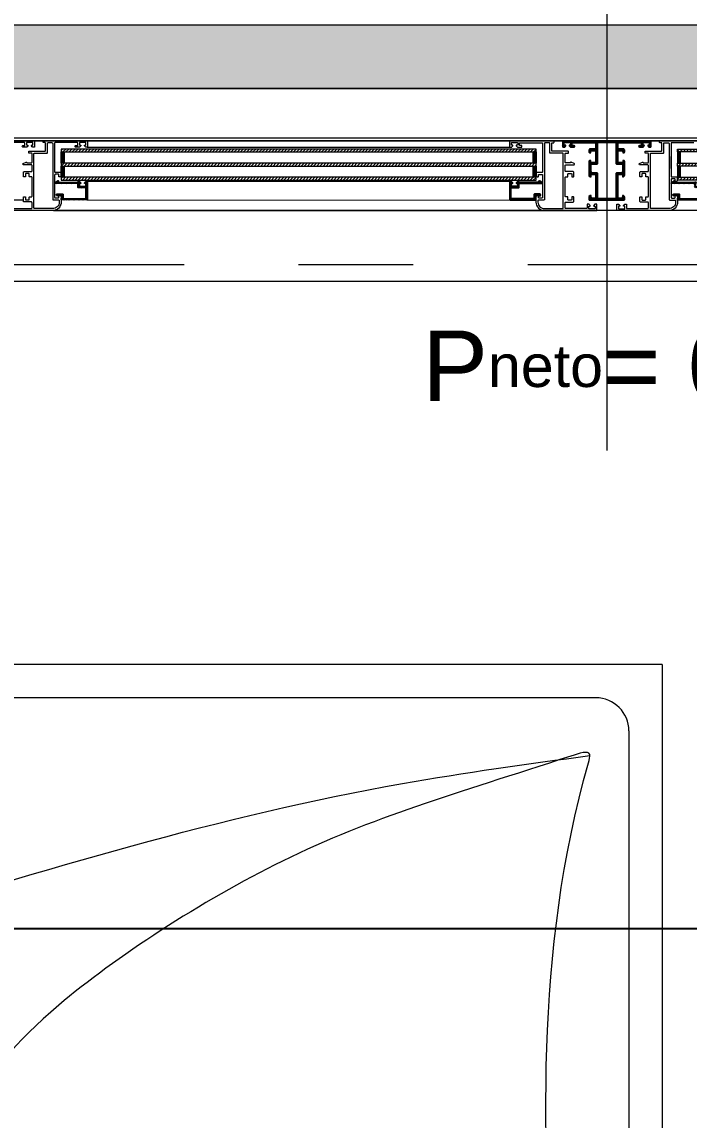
# Model space of a CAD drawing. Header units: centimetres. Extents: x 111832 to 117233, y -55119 to -48329.
# Drawn here: x 115696.4 to 115791, y -52203.6 to -52047.9 of the extents above; entities that cross this region are included whole.
import ezdxf

# ---------------------------------------------------------------- set-up
doc = ezdxf.new("R2010")
doc.units = ezdxf.units.CM
doc.header["$LTSCALE"] = 50
doc.header["$MEASUREMENT"] = 0
doc.linetypes.add('AXES', pattern=[2, 1.25, -0.25, 0.25, -0.25])
doc.layers.get('0').update_dxf_attribs({"color": 8})
for name, color, linetype in [('AXES', 10, 'AXES'), ('BORD', 5, 'Continuous'), ('COTE 50ème', 1, 'Continuous')]:
    doc.layers.add(name, color=color, linetype=linetype)
for name, color, linetype, lineweight in [('CONSOLE ISOL.', 214, 'Continuous', 15), ('ISOLATION', 252, 'Continuous', 0), ('MACONNERIE COUPE', 7, 'Continuous', 30), ('mobilimi', 8, 'Continuous', 9), ('WINDOWS', 21, 'Continuous', 5)]:
    doc.layers.add(name, color=color, linetype=linetype, lineweight=lineweight)
doc.styles.add('GENERATED_STYLE_1', font='arial.ttf')
doc.styles.add('RS_TXT_50', font='arial.ttf', dxfattribs={"height": 12.5})
doc.dimstyles.new('RS_50CM_LINEAIRE', dxfattribs={"dimscale": 5, "dimtxt": 12.5, "dimasz": 1.5, "dimexe": 1, "dimexo": 2.5, "dimgap": 1, "dimtad": 1, "dimdec": 1, "dimrnd": 0.5, "dimdsep": 46, "dimtxsty": 'RS_TXT_50', "dimblk1": 'ARCHTICK', "dimblk2": 'ARCHTICK', "dimsah": 1, "dimcen": 2.5, "dimdle": 1, "dimclrt": 4, "dimadec": 0, "dimazin": 2, "dimtfac": 1, "dimtdec": 1, "dimtix": 1, "dimtmove": 2, "dimatfit": 3, "dimfxl": 1, "dimtolj": 1, "dimtzin": 0, "dimarcsym": 0})
pattern_1 = [(135, (-46708.70849, -43852.52553), (-0.08838834765, -0.08838834765), [])]
pattern_2 = [(135, (-46708.9128, -43852.52553), (-0.2209708691, -0.2209708691), [])]

# ---------------------------------------------------------------- blocks, each defined once
blk = doc.blocks.new('A$C7560ca7f')
at = {"layer": 'AXES', "lineweight": 5, "ltscale": 1.3}
blk.add_line((3195, -1220), (-1985, -1220), dxfattribs=at)
blk = doc.blocks.new('A$C702d115c')
at = {"layer": 'mobilimi'}
for p, q in [((79.77, -197.79), (79.77, 0)), ((75.06, -188.38), (75.06, -30.8)), ((70.35, -193.09), (-70.35, -193.09)), ((79.77, -197.79), (-79.77, -197.79))]:
    blk.add_line(p, q, dxfattribs=at)
blk.add_arc((70.35, -188.38), 4.71, 270, 0, dxfattribs=at)
for points, knots in [([(-69.01, -187.94), (-51.08, -186.03), (-9.57, -181.63), (39.53, -179.68), (67.8, -187.91), (61.62, -169.18), (55.29, -146.25), (25.25, -100.36), (13.63, -98.53), (-3.54, -82.98), (9.94, -75.16), (19.96, -66.56), (27.58, -57.55), (32.87, -50.55), (11.56, -65.79), (-0.19, -65.11), (-3.33, -62.52), (-9.91, -60.66)], [5766.267478, 5766.267478, 5766.267478, 5766.267478, 6326.544882, 7063.125625, 7075.853468, 7104.137891, 7482.255608, 7822.118426, 8365.070605, 8376.683952, 8384.467459, 8620.875161, 8806.816714, 8824.217175, 8839.174614, 9041.086843, 9254.378307, 9254.378307, 9254.378307, 9254.378307]), ([(32.39, -50.81), (35.9, -62.16), (47.14, -98.56), (60.96, -143.78), (65.67, -178.67), (66.87, -187.55)], [0, 0, 0, 0, 378.531329, 1213.951151, 1499.195268, 1499.195268, 1499.195268, 1499.195268])]:
    blk.add_open_spline(points, degree=3, knots=knots, dxfattribs=at)
blk = doc.blocks.new('DRITARE POS 2')
at = {"layer": 'WINDOWS'}
h = blk.add_hatch(dxfattribs=at)
h.set_pattern_fill('ANSI31', color=140, scale=2.5, angle=450)
h.set_pattern_definition(pattern_2)
h.paths.add_polyline_path([(-8.71, -80.01), (-8.71, -12.58), (-8.31, -12.58), (-8.31, -80.01)])
h.paths.add_polyline_path([(-6.71, -80.01), (-6.71, -12.58), (-6.31, -12.58), (-6.31, -80.01)])
h.paths.add_polyline_path([(-4.71, -80.02), (-4.71, -12.58), (-4.31, -12.58), (-4.31, -80.02)])
at = {"layer": 'WINDOWS', "transparency": 33554559}
h = blk.add_hatch(dxfattribs=at)
h.set_pattern_fill('ANSI31', color=140, angle=450)
h.set_pattern_definition([(135, (-46708.90849, -43835.52553), (-0.08838834765, -0.08838834765), [])])
h.paths.add_polyline_path([(-6.71, -12.58), (-8.31, -12.58), (-8.31, -12.98), (-6.71, -12.98)])
h.paths.add_polyline_path([(-4.71, -12.58), (-6.31, -12.58), (-6.31, -12.98), (-4.71, -12.98)])
h.paths.add_polyline_path([(-6.71, -79.61), (-8.31, -79.61), (-8.31, -80.01), (-6.71, -80.01)])
h.paths.add_polyline_path([(-4.71, -79.61), (-6.31, -79.61), (-6.31, -80.01), (-4.71, -80.01)])
h = blk.add_hatch(dxfattribs=at)
h.set_pattern_fill('ANSI31', color=256, angle=450)
h.set_pattern_definition(pattern_1)
h.paths.add_polyline_path([(-1.49, -76.33, 0.414214), (-1.55, -76.27), (-4.06, -76.27, 0.414214), (-4.11, -76.33), (-4.11, -76.54, 0.250765), (-4.09, -76.58), (-3.92, -76.71, 0.599022), (-3.83, -76.67), (-3.83, -76.59, -0.414214), (-3.78, -76.54), (-3.51, -76.54, -0.414214), (-3.46, -76.59), (-3.46, -77.34, -0.414214), (-3.51, -77.39), (-3.78, -77.39, -0.414214), (-3.83, -77.34), (-3.83, -77.26, 0.599022), (-3.92, -77.22), (-4.09, -77.35, 0.250765), (-4.11, -77.39), (-4.11, -77.6, 0.414214), (-4.06, -77.66), (-4.02, -77.66), (-4.02, -80.34, -0.414214), (-4.07, -80.4), (-4.15, -80.4, 0.603122), (-4.23, -80.55), (-3.98, -80.9, 0.737396), (-3.81, -80.85), (-3.81, -77.71, -0.414214), (-3.76, -77.66), (-3.31, -77.66, 0.414214), (-3.22, -77.56), (-3.22, -76.55, -0.414214), (-3.16, -76.5), (-1.81, -76.5, -0.414214), (-1.72, -76.59), (-1.72, -79.63, -0.414214), (-1.81, -79.73), (-2.28, -79.73, 0.414214), (-2.37, -79.82), (-2.37, -80.56, 1.657435), (-2.12, -80.43, -0.247394), (-2.15, -80.38), (-2.15, -80.01, -0.414214), (-2.09, -79.95), (-1.74, -79.95), (-1.74, -80.01), (-1.49, -80.01), (-1.49, -79.95)])
at = {"layer": 'WINDOWS'}
h = blk.add_hatch(dxfattribs=at)
h.set_pattern_fill('ANSI31', color=256, angle=450)
h.set_pattern_definition(pattern_1)
h.paths.add_polyline_path([(-9.61, -85.22, -0.414214), (-9.56, -85.16), (-9.26, -85.16, -0.414214), (-9.2, -85.22), (-9.2, -85.44, 1), (-9, -85.44), (-9, -84.9, 0.250765), (-9.02, -84.86), (-9.19, -84.74, 0.599022), (-9.28, -84.79), (-9.28, -84.87, -0.414214), (-9.33, -84.92), (-9.59, -84.92, -0.414214), (-9.65, -84.87), (-9.65, -84.08, -0.414214), (-9.59, -84.03), (-9.33, -84.03, -0.414214), (-9.28, -84.08), (-9.28, -84.19, 0.599022), (-9.19, -84.24), (-9.02, -84.13, 0.250765), (-9, -84.08), (-9, -83.84, 0.414214), (-9.05, -83.78), (-9.84, -83.78, 0.414214), (-9.89, -83.84), (-9.89, -90.06), (-9.89, -96.27, 0.414214), (-9.84, -96.33), (-9.05, -96.33, 0.414214), (-9, -96.27), (-9, -96.03, 0.250765), (-9.02, -95.98), (-9.19, -95.87, 0.599022), (-9.28, -95.92), (-9.28, -96.03, -0.414214), (-9.33, -96.08), (-9.59, -96.08, -0.414214), (-9.65, -96.03), (-9.65, -95.24, -0.414214), (-9.59, -95.19), (-9.33, -95.19, -0.414214), (-9.28, -95.24), (-9.28, -95.32, 0.599022), (-9.19, -95.37), (-9.02, -95.25, 0.250765), (-9, -95.21), (-9, -94.68, 1), (-9.2, -94.68), (-9.2, -94.89, -0.414214), (-9.26, -94.95), (-9.56, -94.95, -0.414214), (-9.61, -94.89), (-9.61, -91.72, -0.414214), (-9.56, -91.66), (-8.83, -91.66, -0.414214), (-8.74, -91.75), (-8.74, -92.41, 0.414214), (-8.55, -92.59), (-8.29, -92.59, 0.198912), (-8.25, -92.58), (-8.19, -92.52, 0.198912), (-8.18, -92.48), (-8.18, -92.37, 0.414214), (-8.23, -92.31), (-8.4, -92.31, -0.414214), (-8.46, -92.26), (-8.46, -91.75, -0.414214), (-8.36, -91.66), (-6.91, -91.66, -0.414214), (-6.81, -91.75), (-6.81, -92.26, -0.414214), (-6.87, -92.31), (-7.04, -92.31, 0.414214), (-7.09, -92.37), (-7.09, -92.48, 0.198912), (-7.08, -92.52), (-7.02, -92.58, 0.198912), (-6.98, -92.59), (-4.97, -92.59, 0.198912), (-4.93, -92.58), (-4.78, -92.42, 0.198912), (-4.76, -92.38), (-4.76, -92.31, 0.414214), (-4.82, -92.26), (-5, -92.26, -0.340481), (-5.13, -92.16), (-5.13, -91.75, -0.414214), (-5.04, -91.66), (-1.87, -91.66, -0.414214), (-1.77, -91.75), (-1.77, -92.16, -0.414214), (-1.87, -92.26), (-2.09, -92.26, 0.414214), (-2.15, -92.31), (-2.15, -92.38, 0.198912), (-2.13, -92.42), (-1.98, -92.58, 0.198912), (-1.94, -92.59), (-1.55, -92.59, 0.414214), (-1.49, -92.54), (-1.49, -90.06), (-1.49, -87.57, 0.414214), (-1.55, -87.52), (-1.94, -87.52, 0.198912), (-1.98, -87.53), (-2.13, -87.69, 0.198912), (-2.15, -87.73), (-2.15, -87.8, 0.414214), (-2.09, -87.85), (-1.87, -87.85, -0.414214), (-1.77, -87.95), (-1.77, -88.36, -0.414214), (-1.87, -88.45), (-5.04, -88.45, -0.414214), (-5.13, -88.36), (-5.13, -87.95, -0.340481), (-5, -87.85), (-4.82, -87.85, 0.414214), (-4.76, -87.8), (-4.76, -87.73, 0.198912), (-4.78, -87.69), (-4.93, -87.53, 0.198912), (-4.97, -87.52), (-6.98, -87.52, 0.198912), (-7.02, -87.53), (-7.08, -87.59, 0.198912), (-7.09, -87.63), (-7.09, -87.74, 0.414214), (-7.04, -87.8), (-6.87, -87.8, -0.414214), (-6.81, -87.85), (-6.81, -88.36, -0.414214), (-6.91, -88.45), (-8.36, -88.45, -0.414214), (-8.46, -88.36), (-8.46, -87.85, -0.414214), (-8.4, -87.8), (-8.23, -87.8, 0.414214), (-8.18, -87.74), (-8.18, -87.63, 0.198912), (-8.19, -87.59), (-8.25, -87.53, 0.198912), (-8.29, -87.52), (-8.55, -87.52, 0.414214), (-8.74, -87.7), (-8.74, -88.36, -0.414214), (-8.83, -88.45), (-9.56, -88.45, -0.414214), (-9.61, -88.39)])
h.paths.add_polyline_path([(-9.56, -88.73), (-6.63, -88.73), (-6.53, -88.64), (-6.53, -87.89), (-6.44, -87.8), (-5.51, -87.8), (-5.41, -87.89), (-5.41, -88.64), (-5.32, -88.73), (-1.83, -88.73), (-1.77, -88.79), (-1.77, -90.06), (-1.77, -91.32), (-1.83, -91.38), (-5.32, -91.38), (-5.41, -91.47), (-5.41, -92.22), (-5.51, -92.31), (-6.44, -92.31), (-6.53, -92.22), (-6.53, -91.47), (-6.63, -91.38), (-9.56, -91.38), (-9.61, -91.32), (-9.61, -90.06), (-9.61, -88.79)], flags=16)
at = {"layer": 'WINDOWS', "transparency": 33554559}
h = blk.add_hatch(dxfattribs=at)
h.set_pattern_fill('ANSI31', color=256, angle=450)
h.set_pattern_definition(pattern_1)
h.paths.add_polyline_path([(-1.49, -100.16), (-1.49, -100.1), (-1.74, -100.1), (-1.74, -100.16), (-2.09, -100.16, -0.414214), (-2.15, -100.1), (-2.15, -99.73, -0.247394), (-2.12, -99.68, 1.657435), (-2.37, -99.55), (-2.37, -100.29, 0.414214), (-2.28, -100.38), (-1.81, -100.38, -0.414214), (-1.72, -100.48), (-1.72, -103.52, -0.414214), (-1.81, -103.61), (-3.16, -103.61, -0.414214), (-3.22, -103.56), (-3.22, -102.55, 0.414214), (-3.31, -102.46), (-3.76, -102.46, -0.414214), (-3.81, -102.4), (-3.81, -99.26, 0.737396), (-3.98, -99.21), (-4.23, -99.57, 0.603122), (-4.15, -99.71), (-4.07, -99.71, -0.414214), (-4.02, -99.77), (-4.02, -102.46), (-4.06, -102.46, 0.414214), (-4.11, -102.51), (-4.11, -102.72, 0.250765), (-4.09, -102.76), (-3.92, -102.89, 0.599022), (-3.83, -102.85), (-3.83, -102.77, -0.414214), (-3.78, -102.72), (-3.51, -102.72, -0.414214), (-3.46, -102.77), (-3.46, -103.52, -0.414214), (-3.51, -103.58), (-3.78, -103.58, -0.414214), (-3.83, -103.52), (-3.83, -103.44, 0.599022), (-3.92, -103.4), (-4.09, -103.53, 0.250765), (-4.11, -103.58), (-4.11, -103.78, 0.414214), (-4.06, -103.84), (-1.55, -103.84, 0.414214), (-1.49, -103.78)])
at = {"layer": 'WINDOWS'}
h = blk.add_hatch(dxfattribs=at)
h.set_pattern_fill('ANSI31', color=140, scale=2.5, angle=450)
h.set_pattern_definition(pattern_2)
h.paths.add_polyline_path([(-8.71, -100.09), (-8.71, -167.42), (-8.31, -167.42), (-8.31, -100.09)])
h.paths.add_polyline_path([(-6.71, -100.09), (-6.71, -167.42), (-6.31, -167.42), (-6.31, -100.09)])
h.paths.add_polyline_path([(-4.71, -100.09), (-4.71, -167.42), (-4.31, -167.42), (-4.31, -100.09)])
at = {"layer": 'WINDOWS', "transparency": 33554559}
h = blk.add_hatch(dxfattribs=at)
h.set_pattern_fill('ANSI31', color=140, angle=450)
h.set_pattern_definition([(135, (-46708.90849, -43869.52553), (-0.08838834765, -0.08838834765), [])])
h.paths.add_polyline_path([(-6.71, -167.42), (-8.31, -167.42), (-8.31, -167.02), (-6.71, -167.02)])
h.paths.add_polyline_path([(-4.71, -167.42), (-6.31, -167.42), (-6.31, -167.02), (-4.71, -167.02)])
h.paths.add_polyline_path([(-6.71, -100.49), (-8.31, -100.49), (-8.31, -100.09), (-6.71, -100.09)])
h.paths.add_polyline_path([(-4.71, -100.49), (-6.31, -100.49), (-6.31, -100.09), (-4.71, -100.09)])
h = blk.add_hatch(dxfattribs=at)
h.set_pattern_fill('ANSI31', color=256, angle=450)
h.set_pattern_definition([(135, (-46708.71279, -43862.46996), (-0.08838834765, -0.08838834765), [])])
h.paths.add_polyline_path([(-1.72, -167.05, -0.414214), (-1.81, -167.14), (-2.28, -167.14, 0.414214), (-2.37, -167.23), (-2.37, -167.97, 1.835735), (-2.15, -167.82), (-2.15, -167.36), (-1.74, -167.36), (-1.5, -167.42), (-1.5, -163.74, 0.414214), (-1.55, -163.69), (-4.06, -163.69, 0.414214), (-4.12, -163.74), (-4.12, -163.95, 0.250765), (-4.09, -163.99), (-3.92, -164.12, 0.599022), (-3.84, -164.08), (-3.84, -163.95), (-3.46, -163.95), (-3.46, -164.81), (-3.84, -164.81), (-3.84, -164.67, 0.649779), (-3.93, -164.63), (-4.1, -164.76, 0.212283), (-4.12, -164.81), (-4.12, -165.01, 0.414214), (-4.06, -165.07), (-4.02, -165.07), (-4.02, -167.81), (-4.15, -167.81, 0.603122), (-4.23, -167.96), (-3.99, -168.31, 0.737396), (-3.82, -168.26), (-3.82, -165.07), (-3.31, -165.07, 0.414214), (-3.22, -164.97), (-3.22, -163.91), (-1.81, -163.91, -0.414214), (-1.72, -164)])
at = {"layer": 'WINDOWS'}
for p, q in [((-0.01, -11.48), (0, -81.19)), ((-5.98, -80.95), (-7.66, -80.95)), ((-0.01, -168.52), (0, -98.92)), ((-9.89, -163.72), (-9.89, -103.78)), ((-9, -163.74), (-9, -103.78)), ((-4.11, -103.78), (-4.12, -163.74)), ((-1.5, -163.74), (-1.49, -103.78)), ((-9.9, -171.27), (-9.9, -169.89)), ((-1.5, -175.01), (-1.5, -172.75))]:
    blk.add_line(p, q, dxfattribs=at)
at = {"layer": 'WINDOWS', "color": 165}
blk.add_line((-61.99, -90.06), (34.01, -90.06), dxfattribs=at)
for points in [[(-9.9, 0), (-9.9, -180), (-33.9, -180), (-33.9, 0)], [(-10.3, -179.6), (-10.3, -0.4), (-9.9, 0), (-9.9, -180)], [(0, 0), (0, -180), (10, -180), (10, 0)]]:
    blk.add_lwpolyline(points, close=True, dxfattribs=at)
at = {"layer": 'WINDOWS'}
for points in [[(-9.9, -180), (-9.9, 0), (0, 0), (0, -180)], [(-1.77, -90.06), (-1.77, -88.79), (-1.83, -88.73), (-5.32, -88.73), (-5.41, -88.64), (-5.41, -87.89), (-5.51, -87.8), (-6.44, -87.8), (-6.53, -87.89), (-6.53, -88.64), (-6.63, -88.73), (-9.56, -88.73), (-9.61, -88.79), (-9.61, -90.06), (-9.61, -91.32), (-9.56, -91.38), (-6.63, -91.38), (-6.53, -91.47), (-6.53, -92.22), (-6.44, -92.31), (-5.51, -92.31), (-5.41, -92.22), (-5.41, -91.47), (-5.32, -91.38), (-1.83, -91.38), (-1.77, -91.32)]]:
    blk.add_lwpolyline(points, close=True, dxfattribs=at)
at = {"layer": 'WINDOWS', "color": 140}
for points in [[(-8.71, -80.01), (-8.71, -12.58), (-8.31, -12.58), (-8.31, -80.01)], [(-6.71, -80.01), (-6.71, -12.58), (-6.31, -12.58), (-6.31, -80.01)], [(-4.71, -80.02), (-4.71, -12.58), (-4.31, -12.58), (-4.31, -80.02)], [(-6.71, -79.61), (-8.31, -79.61), (-8.31, -80.01), (-6.71, -80.01)], [(-4.71, -79.61), (-6.31, -79.61), (-6.31, -80.01), (-4.71, -80.01)], [(-8.71, -100.09), (-8.71, -167.42), (-8.31, -167.42), (-8.31, -100.09)], [(-6.71, -100.49), (-8.31, -100.49), (-8.31, -100.09), (-6.71, -100.09)], [(-6.71, -100.09), (-6.71, -167.42), (-6.31, -167.42), (-6.31, -100.09)], [(-4.71, -100.49), (-6.31, -100.49), (-6.31, -100.09), (-4.71, -100.09)], [(-4.71, -100.09), (-4.71, -167.42), (-4.31, -167.42), (-4.31, -100.09)], [(-6.71, -167.42), (-8.31, -167.42), (-8.31, -167.02), (-6.71, -167.02)], [(-4.71, -167.42), (-6.31, -167.42), (-6.31, -167.02), (-4.71, -167.02)]]:
    blk.add_lwpolyline(points, close=True, dxfattribs=at)
at = {"layer": 'WINDOWS'}
for points in [[(-9.61, -77.72), (-9.61, -80.89, 0.414214), (-9.56, -80.95), (-4.82, -80.95, 0.414214), (-4.76, -80.89), (-4.76, -80.07, -0.414214), (-4.71, -80.01), (-4.32, -80.01, -0.198912), (-4.28, -80.03), (-4.13, -80.18, -0.198912), (-4.11, -80.22), (-4.11, -80.29, -0.414214), (-4.17, -80.35), (-4.39, -80.35, 0.414214), (-4.48, -80.44), (-4.48, -80.85, 0.414214), (-4.39, -80.95), (-1.87, -80.95, 0.414214), (-1.77, -80.85), (-1.77, -80.44, 0.414214), (-1.87, -80.35), (-2.09, -80.35, -0.414214), (-2.15, -80.29), (-2.15, -80.22, -0.198912), (-2.13, -80.18), (-1.98, -80.03, -0.198912), (-1.94, -80.01), (-1.21, -80.01, -0.414214), (0, -81.23), (0, -88.58, -0.414214), (-0.06, -88.64), (-0.84, -88.64, -0.414214), (-0.9, -88.58), (-0.9, -88.38, -0.250765), (-0.87, -88.33), (-0.7, -88.2, -0.599022), (-0.62, -88.24), (-0.62, -88.34, 0.414214), (-0.56, -88.39), (-0.3, -88.39, 0.414214), (-0.24, -88.34), (-0.24, -87.55, 0.414214), (-0.3, -87.5), (-0.56, -87.5, 0.414214), (-0.62, -87.55), (-0.62, -87.65, -0.599022), (-0.7, -87.69), (-0.87, -87.56, -0.250765), (-0.9, -87.52), (-0.9, -87.31, -0.414214), (-0.84, -87.26), (-0.34, -87.26, 0.414214), (-0.28, -87.2), (-0.28, -84.25, 0.414214), (-0.37, -84.16), (-1.12, -84.16, 0.414214), (-1.21, -84.25), (-1.21, -85.28, -0.414214), (-1.31, -85.37), (-1.87, -85.37, -0.414214), (-1.96, -85.28), (-1.96, -85.15, -0.414214), (-1.9, -85.09), (-1.55, -85.09, 0.414214), (-1.49, -85.03), (-1.49, -84.59, 0.414214), (-1.55, -84.53), (-1.9, -84.53, -0.414214), (-1.96, -84.47), (-1.96, -84.21, 0.414214), (-2.02, -84.16), (-4.7, -84.16, 0.414214), (-4.76, -84.21), (-4.76, -84.47, -0.414214), (-4.82, -84.53), (-5.17, -84.53, 0.414214), (-5.23, -84.59), (-5.23, -85.03, 0.414214), (-5.17, -85.09), (-4.82, -85.09, -0.414214), (-4.76, -85.15), (-4.76, -85.28, -0.414214), (-4.85, -85.37), (-5.41, -85.37, -0.414214), (-5.51, -85.28), (-5.51, -84.25, 0.414214), (-5.6, -84.16), (-6.38, -84.16, 0.414214), (-6.48, -84.25), (-6.48, -85.37, -0.809546), (-6.66, -85.41), (-6.85, -84.98, -0.543142), (-6.79, -84.9, 0.414214), (-6.74, -84.85), (-6.74, -84.25, 0.414214), (-6.83, -84.16), (-8.06, -84.16, 0.414214), (-8.12, -84.21), (-8.12, -84.57, -0.414214), (-8.18, -84.62), (-8.34, -84.62, -0.414214), (-8.4, -84.57), (-8.4, -82.35, 0.414214), (-8.49, -82.25), (-9.56, -82.25, 0.414214), (-9.61, -82.31), (-9.61, -82.51, -0.414214), (-9.67, -82.57), (-9.84, -82.57, -0.414214), (-9.89, -82.51), (-9.89, -76.34, -0.414214)], [(-3.81, -77.71), (-3.81, -80.85, -0.737396), (-3.98, -80.9), (-4.23, -80.55, -0.603122), (-4.15, -80.4), (-4.07, -80.4, 0.414214), (-4.02, -80.34), (-4.02, -77.66)], [(-1.49, -76.33), (-1.49, -79.95), (-1.49, -80.01), (-1.74, -80.01), (-1.74, -79.95), (-2.09, -79.95, 0.414214), (-2.15, -80.01), (-2.15, -80.38, 0.247394), (-2.12, -80.43, -1.657435), (-2.37, -80.56), (-2.37, -79.82, -0.414214), (-2.28, -79.73), (-1.81, -79.73, 0.414214), (-1.72, -79.63), (-1.72, -76.59, 0.414214)], [(-0.28, -174.61), (-0.28, -171.66, 0.414214), (-0.38, -171.56), (-1.12, -171.56, 0.414214), (-1.22, -171.66), (-1.22, -172.68, -0.414214), (-1.31, -172.78), (-1.87, -172.78, -0.414214), (-1.96, -172.68), (-1.96, -172.55, -0.414214), (-1.91, -172.5), (-1.55, -172.5, 0.414214), (-1.5, -172.44), (-1.5, -171.99, 0.414214), (-1.55, -171.94), (-1.91, -171.94, -0.414214), (-1.96, -171.88), (-1.96, -171.62, 0.414214), (-2.02, -171.56), (-4.71, -171.56, 0.414214), (-4.76, -171.62), (-4.76, -171.88, -0.414214), (-4.82, -171.94), (-5.17, -171.94, 0.414214), (-5.23, -171.99), (-5.23, -172.44, 0.414214), (-5.17, -172.5), (-4.82, -172.5, -0.414214), (-4.76, -172.55), (-4.76, -172.68, -0.414214), (-4.86, -172.78), (-5.42, -172.78, -0.414214), (-5.51, -172.68), (-5.51, -171.66, 0.414214), (-5.6, -171.56), (-6.39, -171.56, 0.414214), (-6.48, -171.66), (-6.48, -172.78, -0.809546), (-6.66, -172.81), (-6.85, -172.39, -0.543142), (-6.8, -172.31, 0.414214), (-6.74, -172.25), (-6.74, -171.66, 0.414214), (-6.84, -171.56), (-8.07, -171.56, 0.414214), (-8.12, -171.62), (-8.12, -171.97, -0.414214), (-8.18, -172.03), (-8.35, -172.03, -0.414214), (-8.4, -171.97), (-8.4, -169.75, 0.414214), (-8.5, -169.66), (-9.56, -169.66, 0.414214), (-9.62, -169.71), (-9.62, -169.92, -0.414214), (-9.67, -169.98), (-9.84, -169.98, -0.414214), (-9.9, -169.92), (-9.9, -163.74, -0.414214), (-9.84, -163.69), (-9.06, -163.69, -0.414214), (-9, -163.74), (-9, -163.95, -0.250765), (-9.03, -163.99), (-9.19, -164.12, -0.599022), (-9.28, -164.08), (-9.28, -163.98, 0.414214), (-9.34, -163.93), (-9.6, -163.93, 0.414214), (-9.65, -163.98), (-9.65, -164.77, 0.414214), (-9.6, -164.82), (-9.34, -164.82, 0.414214), (-9.28, -164.77), (-9.28, -164.67, -0.599022), (-9.19, -164.63), (-9.03, -164.76, -0.250765), (-9, -164.81), (-9, -165.38, -0.414214), (-9.06, -165.44), (-9.15, -165.44, -0.414214), (-9.21, -165.38), (-9.21, -165.12, 0.414214), (-9.26, -165.07), (-9.56, -165.07, 0.414214), (-9.62, -165.12), (-9.62, -168.3, 0.414214), (-9.56, -168.35), (-5.47, -168.35, 0.414214), (-5.42, -168.3), (-5.42, -167.47, -0.414214), (-5.36, -167.42), (-4.97, -167.42, -0.198912), (-4.93, -167.44), (-4.78, -167.59, -0.198912), (-4.76, -167.63), (-4.76, -167.7, -0.414214), (-4.82, -167.75), (-5.04, -167.75, 0.414214), (-5.14, -167.85), (-5.14, -168.26, 0.414214), (-5.04, -168.35), (-1.87, -168.35, 0.414214), (-1.78, -168.26), (-1.78, -167.85, 0.414214), (-1.87, -167.75), (-2.09, -167.75, -0.414214), (-2.15, -167.7), (-2.15, -167.63, -0.198912), (-2.13, -167.59), (-1.98, -167.44, -0.198912), (-1.94, -167.42), (-1.22, -167.42, -0.414214), (0, -168.63), (0, -175.99, -0.414214)], [(-9.9, -179.94), (-9.9, -171.25, -0.414214), (-9.84, -171.19), (-9.06, -171.19, -0.414214), (-9, -171.25), (-9, -171.49, -0.250765), (-9.03, -171.53), (-9.19, -171.65, -0.599022), (-9.28, -171.6), (-9.28, -171.49, 0.414214), (-9.34, -171.43), (-9.6, -171.43, 0.414214), (-9.65, -171.49), (-9.65, -172.27, 0.414214), (-9.6, -172.33), (-9.34, -172.33, 0.414214), (-9.28, -172.27), (-9.28, -172.2, -0.599022), (-9.19, -172.15), (-9.03, -172.26, -0.250765), (-9, -172.31), (-9, -172.84, -1), (-9.21, -172.84), (-9.21, -172.63, 0.414214), (-9.26, -172.57), (-9.56, -172.57, 0.414214), (-9.62, -172.63), (-9.62, -175.8, 0.414214)]]:
    blk.add_lwpolyline(points, format="xyb", dxfattribs=at)
for points in [[(-1.49, -80.39, -0.414214), (-1.4, -80.29), (-1.18, -80.29), (-1.18, -80.29, -0.414214), (-0.28, -81.23), (-0.28, -83.82, -0.414214), (-0.34, -83.88), (-8.06, -83.88, -0.414214), (-8.12, -83.82), (-8.12, -82.07, 0.414214), (-8.21, -81.97), (-9.52, -81.97, -0.414214), (-9.61, -81.88), (-9.61, -81.32, -0.414214), (-9.52, -81.23), (-1.59, -81.23, 0.414214), (-1.49, -81.13)], [(-1.49, -90.06), (-1.49, -87.57, 0.414214), (-1.55, -87.52), (-1.94, -87.52, 0.198912), (-1.98, -87.53), (-2.13, -87.69, 0.198912), (-2.15, -87.73), (-2.15, -87.8, 0.414214), (-2.09, -87.85), (-1.87, -87.85, -0.414214), (-1.77, -87.95), (-1.77, -88.36, -0.414214), (-1.87, -88.45), (-5.04, -88.45, -0.414214), (-5.13, -88.36), (-5.13, -87.95, -0.340481), (-5, -87.85), (-4.82, -87.85, 0.414214), (-4.76, -87.8), (-4.76, -87.73, 0.198912), (-4.78, -87.69), (-4.93, -87.53, 0.198912), (-4.97, -87.52), (-6.98, -87.52, 0.198912), (-7.02, -87.53), (-7.08, -87.59, 0.198912), (-7.09, -87.63), (-7.09, -87.74, 0.414214), (-7.04, -87.8), (-6.87, -87.8, -0.414214), (-6.81, -87.85), (-6.81, -88.36, -0.414214), (-6.91, -88.45), (-8.36, -88.45, -0.414214), (-8.46, -88.36), (-8.46, -87.85, -0.414214), (-8.4, -87.8), (-8.23, -87.8, 0.414214), (-8.18, -87.74), (-8.18, -87.63, 0.198912), (-8.19, -87.59), (-8.25, -87.53, 0.198912), (-8.29, -87.52), (-8.55, -87.52, 0.414214), (-8.74, -87.7), (-8.74, -88.36, -0.414214), (-8.83, -88.45), (-9.56, -88.45, -0.414214), (-9.61, -88.39), (-9.61, -85.22, -0.414214), (-9.56, -85.16), (-9.26, -85.16, -0.414214), (-9.2, -85.22), (-9.2, -85.44, 1), (-9, -85.44), (-9, -84.9, 0.250765), (-9.02, -84.86), (-9.19, -84.74, 0.599022), (-9.28, -84.79), (-9.28, -84.87, -0.414214), (-9.33, -84.92), (-9.59, -84.92, -0.414214), (-9.65, -84.87), (-9.65, -84.08, -0.414214), (-9.59, -84.03), (-9.33, -84.03, -0.414214), (-9.28, -84.08), (-9.28, -84.19, 0.599022), (-9.19, -84.24), (-9.02, -84.13, 0.250765), (-9, -84.08), (-9, -83.84, 0.414214), (-9.05, -83.78), (-9.84, -83.78, 0.414214), (-9.89, -83.84), (-9.89, -90.06), (-9.89, -96.27, 0.414214), (-9.84, -96.33), (-9.05, -96.33, 0.414214), (-9, -96.27), (-9, -96.03, 0.250765), (-9.02, -95.98), (-9.19, -95.87, 0.599022), (-9.28, -95.92), (-9.28, -96.03, -0.414214), (-9.33, -96.08), (-9.59, -96.08, -0.414214), (-9.65, -96.03), (-9.65, -95.24, -0.414214), (-9.59, -95.19), (-9.33, -95.19, -0.414214), (-9.28, -95.24), (-9.28, -95.32, 0.599022), (-9.19, -95.37), (-9.02, -95.25, 0.250765), (-9, -95.21), (-9, -94.68, 1), (-9.2, -94.68), (-9.2, -94.89, -0.414214), (-9.26, -94.95), (-9.56, -94.95, -0.414214), (-9.61, -94.89), (-9.61, -91.72, -0.414214), (-9.56, -91.66), (-8.83, -91.66, -0.414214), (-8.74, -91.75), (-8.74, -92.41, 0.414214), (-8.55, -92.59), (-8.29, -92.59, 0.198912), (-8.25, -92.58), (-8.19, -92.52, 0.198912), (-8.18, -92.48), (-8.18, -92.37, 0.414214), (-8.23, -92.31), (-8.4, -92.31, -0.414214), (-8.46, -92.26), (-8.46, -91.75, -0.414214), (-8.36, -91.66), (-6.91, -91.66, -0.414214), (-6.81, -91.75), (-6.81, -92.26, -0.414214), (-6.87, -92.31), (-7.04, -92.31, 0.414214), (-7.09, -92.37), (-7.09, -92.48, 0.198912), (-7.08, -92.52), (-7.02, -92.58, 0.198912), (-6.98, -92.59), (-4.97, -92.59, 0.198912), (-4.93, -92.58), (-4.78, -92.42, 0.198912), (-4.76, -92.38), (-4.76, -92.31, 0.414214), (-4.82, -92.26), (-5, -92.26, -0.340481), (-5.13, -92.16), (-5.13, -91.75, -0.414214), (-5.04, -91.66), (-1.87, -91.66, -0.414214), (-1.77, -91.75), (-1.77, -92.16, -0.414214), (-1.87, -92.26), (-2.09, -92.26, 0.414214), (-2.15, -92.31), (-2.15, -92.38, 0.198912), (-2.13, -92.42), (-1.98, -92.58, 0.198912), (-1.94, -92.59), (-1.55, -92.59, 0.414214), (-1.49, -92.54)], [(0, -91.53, 0.414214), (-0.06, -91.47), (-0.84, -91.47, 0.414214), (-0.9, -91.53), (-0.9, -91.74, 0.250765), (-0.87, -91.78), (-0.7, -91.91, 0.599022), (-0.62, -91.87), (-0.62, -91.77, -0.414214), (-0.56, -91.72), (-0.3, -91.72, -0.414214), (-0.24, -91.77), (-0.24, -92.56, -0.414214), (-0.3, -92.61), (-0.56, -92.61, -0.414214), (-0.62, -92.56), (-0.62, -92.46, 0.599022), (-0.7, -92.42), (-0.87, -92.55, 0.250765), (-0.9, -92.59), (-0.9, -92.8, 0.414214), (-0.84, -92.86), (-0.34, -92.86, -0.414214), (-0.28, -92.91), (-0.28, -95.86, -0.414214), (-0.37, -95.95), (-1.12, -95.95, -0.414214), (-1.21, -95.86), (-1.21, -94.83, 0.414214), (-1.31, -94.74), (-1.87, -94.74, 0.414214), (-1.96, -94.83), (-1.96, -94.96, 0.414214), (-1.9, -95.02), (-1.55, -95.02, -0.414214), (-1.49, -95.08), (-1.49, -95.52, -0.414214), (-1.55, -95.58), (-1.9, -95.58, 0.414214), (-1.96, -95.64), (-1.96, -95.9, -0.414214), (-2.02, -95.95), (-4.7, -95.95, -0.414214), (-4.76, -95.9), (-4.76, -95.64, 0.414214), (-4.82, -95.58), (-5.17, -95.58, -0.414214), (-5.23, -95.52), (-5.23, -95.08, -0.414214), (-5.17, -95.02), (-4.82, -95.02, 0.414214), (-4.76, -94.96), (-4.76, -94.83, 0.414214), (-4.85, -94.74), (-5.41, -94.74, 0.414214), (-5.51, -94.83), (-5.51, -95.86, -0.414214), (-5.6, -95.95), (-6.38, -95.95, -0.414214), (-6.48, -95.86), (-6.48, -94.74, 0.809546), (-6.66, -94.7), (-6.85, -95.13, 0.543142), (-6.79, -95.21, -0.414214), (-6.74, -95.26), (-6.74, -95.86, -0.414214), (-6.83, -95.95), (-8.06, -95.95, -0.414214), (-8.12, -95.9), (-8.12, -95.54, 0.414214), (-8.18, -95.49), (-8.34, -95.49, 0.414214), (-8.4, -95.54), (-8.4, -97.76, -0.414214), (-8.49, -97.86), (-9.56, -97.86, -0.414214), (-9.61, -97.8), (-9.61, -97.6, 0.414214), (-9.67, -97.54), (-9.84, -97.54, 0.414214), (-9.89, -97.6), (-9.89, -103.78, 0.414214), (-9.84, -103.83), (-9.05, -103.83, 0.414214), (-9, -103.78), (-9, -103.57, 0.250765), (-9.02, -103.52), (-9.19, -103.39, 0.599022), (-9.28, -103.44), (-9.28, -103.53, -0.414214), (-9.33, -103.59), (-9.59, -103.59, -0.414214), (-9.65, -103.53), (-9.65, -102.75, -0.414214), (-9.59, -102.69), (-9.33, -102.69, -0.414214), (-9.28, -102.75), (-9.28, -102.84, 0.599022), (-9.19, -102.89), (-9.02, -102.76, 0.250765), (-9, -102.71), (-9, -102.13, 0.414214), (-9.05, -102.08), (-9.15, -102.08, 0.414214), (-9.2, -102.13), (-9.2, -102.39, -0.414214), (-9.26, -102.45), (-9.56, -102.45, -0.414214), (-9.61, -102.39), (-9.61, -99.22, -0.414214), (-9.56, -99.16), (-5.47, -99.16, -0.414214), (-5.41, -99.22), (-5.41, -100.04, 0.414214), (-5.36, -100.1), (-4.97, -100.1, 0.198912), (-4.93, -100.08), (-4.78, -99.93, 0.198912), (-4.76, -99.89), (-4.76, -99.82, 0.414214), (-4.82, -99.76), (-5.04, -99.76, -0.414214), (-5.13, -99.67), (-5.13, -99.26, -0.414214), (-5.04, -99.16), (-1.87, -99.16, -0.414214), (-1.77, -99.26), (-1.77, -99.67, -0.414214), (-1.87, -99.76), (-2.09, -99.76, 0.414214), (-2.15, -99.82), (-2.15, -99.89, 0.198912), (-2.13, -99.93), (-1.98, -100.08, 0.198912), (-1.94, -100.1), (-1.21, -100.1, 0.414214), (0, -98.88)], [(-1.49, -99.72, 0.414214), (-1.4, -99.82), (-1.18, -99.82), (-1.18, -99.82, 0.414214), (-0.28, -98.88), (-0.28, -96.29, 0.414214), (-0.34, -96.23), (-8.06, -96.23, 0.414214), (-8.12, -96.29), (-8.12, -98.04, -0.414214), (-8.21, -98.14), (-9.52, -98.14, 0.414214), (-9.61, -98.23), (-9.61, -98.79, 0.414214), (-9.52, -98.88), (-1.59, -98.88, -0.414214), (-1.49, -98.98)], [(-1.74, -100.16), (-2.09, -100.16, -0.414214), (-2.15, -100.1), (-2.15, -99.73, -0.247394), (-2.12, -99.68, 1.657435), (-2.37, -99.55), (-2.37, -100.29, 0.414214), (-2.28, -100.38), (-1.81, -100.38, -0.414214), (-1.72, -100.48), (-1.72, -103.52, -0.414214), (-1.81, -103.61), (-3.16, -103.61, -0.414214), (-3.22, -103.56), (-3.22, -102.55, 0.414214), (-3.31, -102.46), (-3.76, -102.46, -0.414214), (-3.81, -102.4), (-3.81, -99.26, 0.737396), (-3.98, -99.21), (-4.23, -99.57, 0.603122), (-4.15, -99.71), (-4.07, -99.71, -0.414214), (-4.02, -99.77), (-4.02, -102.46), (-4.06, -102.46, 0.414214), (-4.11, -102.51), (-4.11, -102.72, 0.250765), (-4.09, -102.76), (-3.92, -102.89, 0.599022), (-3.83, -102.85), (-3.83, -102.77, -0.414214), (-3.78, -102.72), (-3.51, -102.72, -0.414214), (-3.46, -102.77), (-3.46, -103.52, -0.414214), (-3.51, -103.58), (-3.78, -103.58, -0.414214), (-3.83, -103.52), (-3.83, -103.44, 0.599022), (-3.92, -103.4), (-4.09, -103.53, 0.250765), (-4.11, -103.58), (-4.11, -103.78, 0.414214), (-4.06, -103.84), (-1.55, -103.84, 0.414214), (-1.49, -103.78), (-1.49, -100.16), (-1.49, -100.1), (-1.74, -100.1)], [(-1.74, -167.36), (-2.09, -167.36, 0.414214), (-2.15, -167.42), (-2.15, -167.79, 0.247394), (-2.13, -167.84, -1.657435), (-2.37, -167.97), (-2.37, -167.23, -0.414214), (-2.28, -167.14), (-1.81, -167.14, 0.414214), (-1.72, -167.05), (-1.72, -164, 0.414214), (-1.81, -163.91), (-3.16, -163.91, 0.414214), (-3.22, -163.97), (-3.22, -164.97, -0.414214), (-3.31, -165.07), (-3.76, -165.07, 0.414214), (-3.82, -165.12), (-3.82, -168.26, -0.737396), (-3.99, -168.31), (-4.23, -167.96, -0.603122), (-4.15, -167.81), (-4.08, -167.81, 0.414214), (-4.02, -167.75), (-4.02, -165.07), (-4.06, -165.07, -0.414214), (-4.12, -165.01), (-4.12, -164.81, -0.250765), (-4.09, -164.76), (-3.92, -164.63, -0.599022), (-3.84, -164.67), (-3.84, -164.75, 0.414214), (-3.78, -164.81), (-3.52, -164.81, 0.414214), (-3.46, -164.75), (-3.46, -164, 0.414214), (-3.52, -163.95), (-3.78, -163.95, 0.414214), (-3.84, -164), (-3.84, -164.08, -0.599022), (-3.92, -164.12), (-4.09, -163.99, -0.250765), (-4.12, -163.95), (-4.12, -163.74, -0.414214), (-4.06, -163.69), (-1.55, -163.69, -0.414214), (-1.5, -163.74), (-1.5, -167.36), (-1.5, -167.42), (-1.74, -167.42)], [(-1.5, -167.79, -0.414214), (-1.4, -167.7), (-1.18, -167.7), (-1.18, -167.7, -0.414214), (-0.28, -168.63), (-0.28, -171.23, -0.414214), (-0.34, -171.28), (-8.07, -171.28, -0.414214), (-8.12, -171.23), (-8.12, -169.47, 0.414214), (-8.22, -169.38), (-9.52, -169.38, -0.414214), (-9.62, -169.29), (-9.62, -168.73, -0.414214), (-9.52, -168.63), (-1.59, -168.63, 0.414214), (-1.5, -168.54)]]:
    blk.add_lwpolyline(points, format="xyb", close=True, dxfattribs=at)
at = {"layer": 'WINDOWS', "color": 165, "insert": (27.15, -116.22), "char_height": 10, "attachment_point": 7, "rotation": 90, "style": 'GENERATED_STYLE_1'}
blk.add_mtext('\\A1;\\pt0;P{\\H0.6x;neto}= 0', dxfattribs=at)
blk = doc.blocks.new('_ArchTick')
at = {"color": 0, "linetype": 'ByBlock', "const_width": 0.15}
blk.add_lwpolyline([(-0.5, -0.5), (0.5, 0.5)], dxfattribs=at)
blk = doc.blocks.new('*D1143')
at = {"layer": 'COTE 50ème', "color": 0, "lineweight": -2, "ltscale": 0.5, "transparency": 16777216}
for p, q in [((115929.37, -52159.86), (115929.37, -52181.41)), ((115379.37, -52176.41), (115934.37, -52176.41)), ((115384.37, -52176.88), (115384.37, -52181.41))]:
    blk.add_line(p, q, dxfattribs=at)
at = {"layer": 'Defpoints', "color": 0, "ltscale": 0.5, "transparency": 16777216}
for p in [(115929.37, -52147.36), (115384.37, -52164.38), (115929.37, -52176.41)]:
    blk.add_point(p, dxfattribs=at)
at = {"layer": 'COTE 50ème', "color": 0, "lineweight": -2, "ltscale": 0.5, "transparency": 16777216, "xscale": 7.5, "yscale": 7.5, "zscale": 7.5, "rotation": 180}
blk.add_blockref('_ArchTick', (115384.37, -52176.41), dxfattribs=at)
at = {"layer": 'COTE 50ème', "color": 0, "lineweight": -2, "ltscale": 0.5, "transparency": 16777216, "xscale": 7.5, "yscale": 7.5, "zscale": 7.5}
blk.add_blockref('_ArchTick', (115929.37, -52176.41), dxfattribs=at)
at = {"layer": 'COTE 50ème', "color": 4, "ltscale": 0.5, "transparency": 16777216, "insert": (115656.87, -52165.05), "char_height": 12.5, "attachment_point": 5, "style": 'RS_TXT_50'}
blk.add_mtext('\\A1;545', dxfattribs=at)
blk = doc.blocks.new('*D1150')
at = {"layer": 'COTE 50ème', "color": 0, "lineweight": -2, "ltscale": 0.5, "transparency": 16777216}
for p, q in [((115689.37, -52048.08), (115689.37, -51976.17)), ((115869.37, -52048.97), (115869.37, -51976.17)), ((115874.37, -51981.17), (115684.37, -51981.17))]:
    blk.add_line(p, q, dxfattribs=at)
at = {"layer": 'Defpoints', "color": 0, "ltscale": 0.5, "transparency": 16777216}
for p in [(115689.37, -51981.17), (115689.37, -52060.58), (115869.37, -52061.47)]:
    blk.add_point(p, dxfattribs=at)
at = {"layer": 'COTE 50ème', "color": 0, "lineweight": -2, "ltscale": 0.5, "transparency": 16777216, "xscale": 7.5, "yscale": 7.5, "zscale": 7.5, "rotation": 180}
blk.add_blockref('_ArchTick', (115689.37, -51981.17), dxfattribs=at)
at = {"layer": 'COTE 50ème', "color": 0, "lineweight": -2, "ltscale": 0.5, "transparency": 16777216, "xscale": 7.5, "yscale": 7.5, "zscale": 7.5}
blk.add_blockref('_ArchTick', (115869.37, -51981.17), dxfattribs=at)
at = {"layer": 'COTE 50ème', "color": 4, "ltscale": 0.5, "transparency": 16777216, "insert": (115779.37, -51969.79), "char_height": 12.5, "attachment_point": 5, "style": 'RS_TXT_50'}
blk.add_mtext('\\A1;180', dxfattribs=at)
blk = doc.blocks.new('*D1156')
at = {"layer": 'COTE 50ème', "color": 0, "lineweight": -2, "ltscale": 0.5, "transparency": 16777216}
for p, q in [((114824.37, -52024.86), (114824.37, -51944.21)), ((116159.37, -52109.86), (116159.37, -51944.21)), ((114819.37, -51949.21), (116164.37, -51949.21))]:
    blk.add_line(p, q, dxfattribs=at)
at = {"layer": 'Defpoints', "color": 0, "ltscale": 0.5, "transparency": 16777216}
for p in [(116159.37, -51949.21), (114824.37, -52037.36), (116159.37, -52122.36)]:
    blk.add_point(p, dxfattribs=at)
at = {"layer": 'COTE 50ème', "color": 0, "lineweight": -2, "ltscale": 0.5, "transparency": 16777216, "xscale": 7.5, "yscale": 7.5, "zscale": 7.5, "rotation": 180}
blk.add_blockref('_ArchTick', (114824.37, -51949.21), dxfattribs=at)
at = {"layer": 'COTE 50ème', "color": 0, "lineweight": -2, "ltscale": 0.5, "transparency": 16777216, "xscale": 7.5, "yscale": 7.5, "zscale": 7.5}
blk.add_blockref('_ArchTick', (116159.37, -51949.21), dxfattribs=at)
at = {"layer": 'COTE 50ème', "color": 4, "ltscale": 0.5, "transparency": 16777216, "insert": (115491.87, -51937.83), "char_height": 12.5, "attachment_point": 5, "style": 'RS_TXT_50'}
blk.add_mtext('\\A1;1335', dxfattribs=at)

msp = doc.modelspace()

# ---------------------------------------------------------------- hatches: boundary and pattern name
at = {"layer": 'ISOLATION', "transparency": 33554687}
h = msp.add_hatch(dxfattribs=at)
h.set_pattern_fill('INSUL', color=256, scale=10, angle=45)
h.set_pattern_definition([(45, (1225.213, 1325.2256), (-2.65165043, 2.65165043), []), (45, (1224.329, 1326.1095), (-2.65165043, 2.65165043), [1.25, -1.25]), (45, (1223.445, 1326.9934), (-2.65165043, 2.65165043), [1.25, -1.25])])
h.paths.add_polyline_path([(115062.37, -53272.36), (115224.37, -53272.36), (115224.37, -53147.36), (115519.37, -53147.36), (115519.37, -53134.36), (115954.37, -53134.36), (115954.37, -52082.36), (116034.37, -52082.36), (116034.37, -52122.36), (116059.37, -52122.36), (116059.37, -52057.36), (114824.37, -52057.36), (114824.37, -52048.36), (116068.37, -52048.36), (116068.37, -52131.36), (116025.37, -52131.36), (116025.37, -52091.36), (115963.37, -52091.36), (115963.37, -53143.36), (115528.37, -53143.36), (115528.37, -53156.36), (115233.37, -53156.36), (115233.37, -53281.36), (115062.37, -53281.36)])

# ---------------------------------------------------------------- linework, layer by layer
at = {"layer": 'BORD', "lineweight": 5, "ltscale": 0.5}
msp.add_lwpolyline([(116059.37, -52057.36), (113859.37, -52057.36), (113859.37, -52122.36), (113759.37, -52122.36), (113759.37, -52462.36), (113859.37, -52462.36), (113859.37, -53422.36), (113989.37, -53422.36), (113989.37, -53622.36), (114624.37, -53622.36), (114624.37, -53762.36), (115294.37, -53762.36), (115294.37, -53622.36), (115929.26, -53622.36), (115929.26, -53422.36), (116059.37, -53422.36), (116059.37, -52462.36), (116159.37, -52462.36), (116159.37, -52122.36), (116059.37, -52122.36)], close=True, dxfattribs=at)
at = {"layer": 'CONSOLE ISOL.', "lineweight": 5, "ltscale": 0.5}
msp.add_lwpolyline([(115954.37, -53134.36), (115224.37, -53134.36), (115224.37, -53272.36), (114694.37, -53272.36), (114694.37, -53134.36), (113964.37, -53134.36), (113964.37, -52057.36), (115954.37, -52057.36)], close=True, dxfattribs=at)
at = {"layer": 'ISOLATION', "ltscale": 0.5}
msp.add_lwpolyline([(115062.37, -53272.36), (115224.37, -53272.36), (115224.37, -53147.36), (115519.37, -53147.36), (115519.37, -53134.36), (115954.37, -53134.36), (115954.37, -52082.36), (116034.37, -52082.36), (116034.37, -52122.36), (116059.37, -52122.36), (116059.37, -52057.36), (114824.37, -52057.36), (114824.37, -52048.36), (116068.37, -52048.36), (116068.37, -52131.36), (116025.37, -52131.36), (116025.37, -52091.36), (115963.37, -52091.36), (115963.37, -53143.36), (115528.37, -53143.36), (115528.37, -53156.36), (115233.37, -53156.36), (115233.37, -53281.36), (115062.37, -53281.36)], close=True, dxfattribs=at)

# ---------------------------------------------------------------- block references
at = {"lineweight": 5, "rotation": 270}
msp.add_blockref('DRITARE POS 2', (115869.37, -52074.66), dxfattribs=at)
at = {"layer": 'MACONNERIE COUPE', "lineweight": 5, "ltscale": 0.5}
msp.add_blockref('A$C7560ca7f', (113954.37, -50862.36), dxfattribs=at)
at = {"layer": 'MACONNERIE COUPE', "lineweight": 5, "ltscale": 0.5, "rotation": 90.00000000000001}
msp.add_blockref('A$C702d115c', (115589.37, -52218.77), dxfattribs=at)

# ---------------------------------------------------------------- dimensions: what is measured, and where the dimension line sits
at = {"layer": 'COTE 50ème', "ltscale": 0.5}
for base, p1, p2, picture, middle in [((116159.37, -51949.21), (114824.37, -52037.36), (116159.37, -52122.36), '*D1156', (115491.87, -51937.83)), ((115689.37, -51981.17), (115869.37, -52061.47), (115689.37, -52060.58), '*D1150', (115779.37, -51969.79)), ((115929.37, -52176.41), (115384.37, -52164.38), (115929.37, -52147.36), '*D1143', (115656.87, -52165.05))]:
    dim = msp.add_linear_dim(base=base, p1=p1, p2=p2, dimstyle='RS_50CM_LINEAIRE', dxfattribs=at)
    dim.commit()
    dim.dimension.update_dxf_attribs({"geometry": picture, "text_midpoint": middle})

doc.saveas('drawing.dxf')
